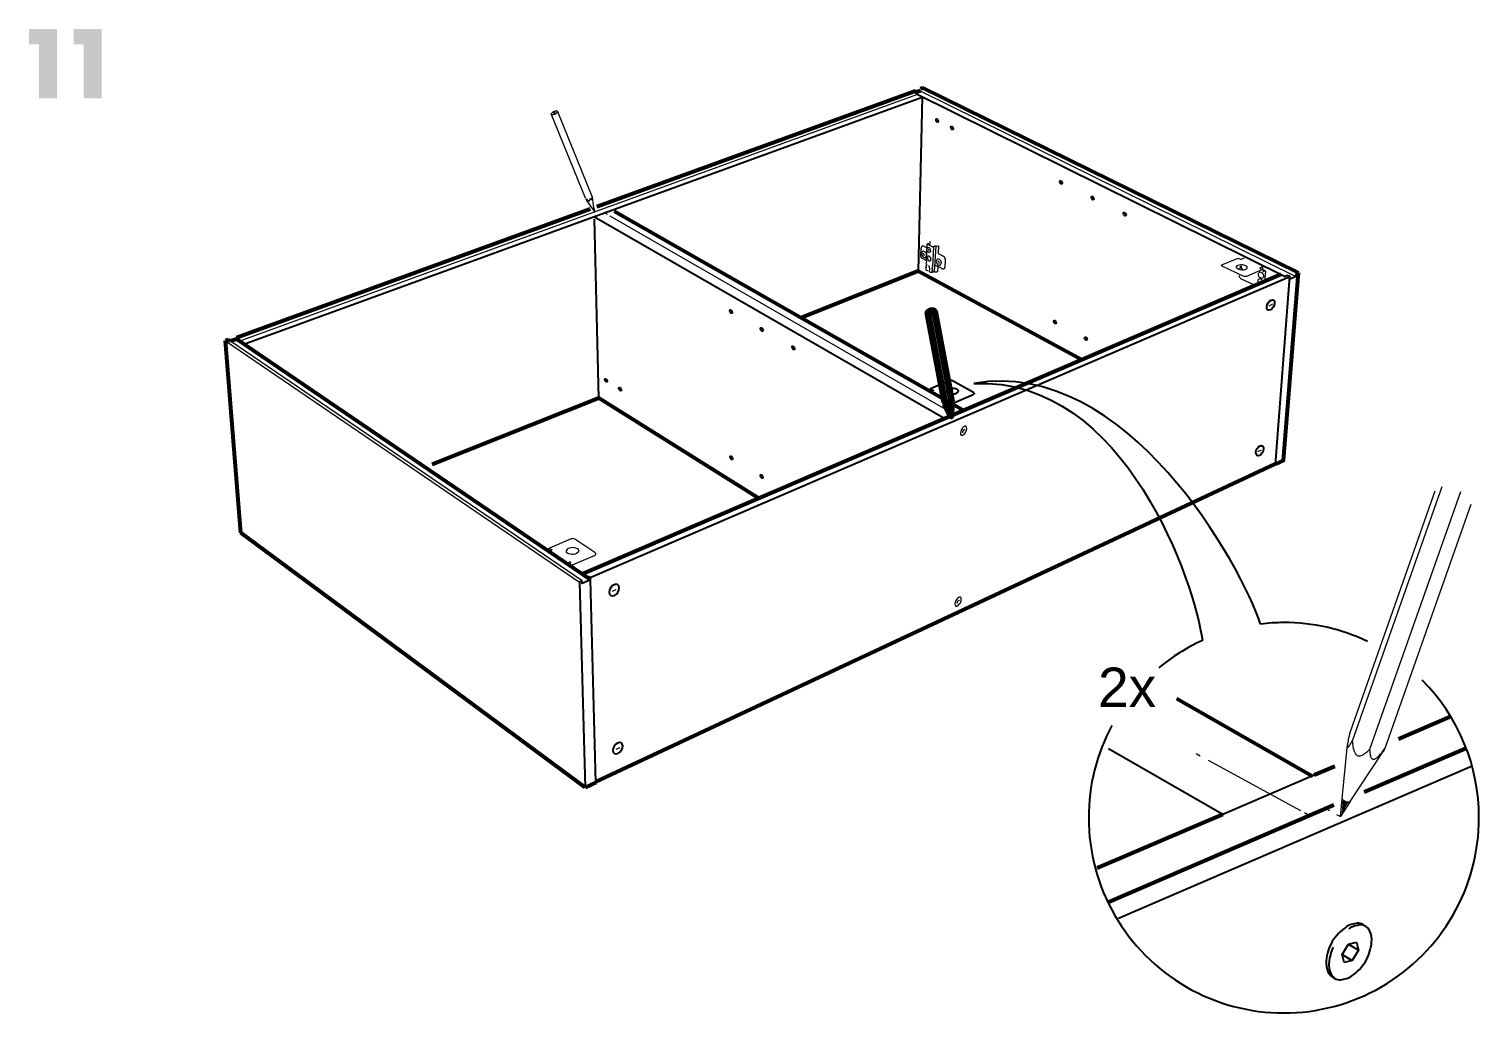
# Model space of a CAD drawing. Header units: metres. Extents: x -0.7 to 7.4, y 0 to 11.2.
# Drawn here: x 0.29 to 6.87, y 6.78 to 11.24 of the extents above; entities that cross this region are included whole.
import ezdxf

# ---------------------------------------------------------------- set-up
doc = ezdxf.new("R2010")
doc.units = ezdxf.units.M
doc.header["$MEASUREMENT"] = 0
doc.layers.add('PDF_Geometry', color=7, linetype='Continuous')
doc.layers.add('PDF_Text', color=7, linetype='Continuous')
doc.layers.add('PDF_Solid Fills', color=7, linetype='Continuous', true_color=0xc6c8ca)
doc.styles.add('PDF Arial', font='Arial.ttf')

msp = doc.modelspace()

# ---------------------------------------------------------------- hatches: boundary and pattern name
at = {"layer": 'PDF_Geometry', "transparency": 33554559}
for points in [[(0.3369, 11.1739), (0.3369, 10.9289), (0.4186, 10.9289), (0.4186, 11.2431), (0.2919, 11.2431), (0.2919, 11.1739)], [(0.5394, 11.1739), (0.5394, 10.9289), (0.6211, 10.9289), (0.6211, 11.2431), (0.4944, 11.2431), (0.4944, 11.1739)]]:
    msp.add_hatch(color=256, dxfattribs=at).paths.add_polyline_path(points)

# ---------------------------------------------------------------- linework, layer by layer
at = {"layer": 'PDF_Geometry', "lineweight": 18}
for points in [[(1.2454, 9.8267), (4.3215, 10.946)], [(4.3195, 10.9478), (4.3195, 10.9572)], [(4.3365, 10.9623), (6.0412, 10.12)], [(2.8483, 10.4833), (2.6924, 10.867), (2.6859, 10.8716), (2.6706, 10.8673), (2.6618, 10.8585)], [(2.8177, 10.4748), (2.6618, 10.8585), (2.6682, 10.8539), (2.6835, 10.8582), (2.6924, 10.867)], [(2.8177, 10.4748), (2.8186, 10.473), (2.8195, 10.4715), (2.8202, 10.4701), (2.8209, 10.4689), (2.8216, 10.4679), (2.8222, 10.4669), (2.8227, 10.4661), (2.8231, 10.4655)], [(2.8231, 10.4655), (2.8235, 10.465), (2.8238, 10.4646), (2.8241, 10.4643), (2.8244, 10.4641), (2.8246, 10.464), (2.8248, 10.4641), (2.8249, 10.4642), (2.825, 10.4644), (2.825, 10.4647), (2.825, 10.4651), (2.825, 10.4657), (2.8249, 10.4663), (2.8248, 10.4671), (2.8246, 10.468), (2.8244, 10.469), (2.8242, 10.4702)], [(2.8495, 10.4291), (2.8231, 10.4655)], [(2.8242, 10.4702), (2.8251, 10.4692), (2.8261, 10.4684), (2.8269, 10.4677), (2.8278, 10.467), (2.8286, 10.4664), (2.8293, 10.4658), (2.8301, 10.4654), (2.8308, 10.465), (2.8314, 10.4647), (2.832, 10.4643), (2.8326, 10.4642), (2.8332, 10.464), (2.8337, 10.4639), (2.8342, 10.4639), (2.8347, 10.4639), (2.8352, 10.464), (2.8356, 10.4642), (2.836, 10.4644), (2.8364, 10.4647), (2.8368, 10.465), (2.8371, 10.4654), (2.8374, 10.4659), (2.8377, 10.4664), (2.838, 10.467), (2.8383, 10.4677), (2.8385, 10.4684), (2.8387, 10.4692), (2.8389, 10.4701), (2.8391, 10.4711), (2.8392, 10.4721), (2.8393, 10.4732), (2.8394, 10.4745)], [(2.8394, 10.4745), (2.8402, 10.4737), (2.8409, 10.473), (2.8416, 10.4724), (2.8422, 10.4719), (2.8428, 10.4714), (2.8433, 10.471), (2.8439, 10.4707), (2.8444, 10.4705), (2.8448, 10.4703), (2.8452, 10.4701), (2.8456, 10.4701), (2.846, 10.4701), (2.8464, 10.4701), (2.8467, 10.4702), (2.847, 10.4704), (2.8472, 10.4706), (2.8475, 10.4709), (2.8477, 10.4712), (2.8479, 10.4716), (2.8481, 10.4721), (2.8482, 10.4727), (2.8484, 10.4733), (2.8485, 10.4739), (2.8486, 10.4747), (2.8486, 10.4755), (2.8486, 10.4763), (2.8486, 10.4773), (2.8486, 10.4783), (2.8486, 10.4795), (2.8485, 10.4806), (2.8484, 10.4819), (2.8483, 10.4833)], [(2.8483, 10.4833), (2.8486, 10.4822), (2.8488, 10.4812), (2.8489, 10.4804), (2.8491, 10.4796)], [(2.856, 10.4317), (2.8491, 10.4796)], [(2.856, 10.4317), (2.8582, 10.4171), (2.8495, 10.4291)], [(2.9173, 10.4008), (2.9053, 10.4077)], [(4.4616, 9.5126), (2.9294, 10.3939)], [(4.3703, 10.2679), (4.3699, 10.2676), (4.3695, 10.2673), (4.3693, 10.2669), (4.3692, 10.2665)], [(4.3745, 10.2701), (4.3703, 10.2679)], [(4.3769, 10.2713), (4.3746, 10.2701)], [(4.3805, 10.272), (4.3799, 10.2619)], [(4.3804, 10.2794), (4.38, 10.2732), (4.3803, 10.2729), (4.3804, 10.2724), (4.3805, 10.272)], [(4.3469, 10.2587), (4.3479, 10.259), (4.3489, 10.2593), (4.3499, 10.2593), (4.351, 10.2591), (4.352, 10.2588), (4.3531, 10.2583), (4.3683, 10.2504)], [(4.3496, 10.2253), (4.354, 10.2214), (4.3538, 10.2143)], [(4.3574, 10.2323), (4.3582, 10.2317), (4.359, 10.2309), (4.3597, 10.2301), (4.3605, 10.2292), (4.3612, 10.2282), (4.3618, 10.2273), (4.3624, 10.2263), (4.363, 10.2251), (4.3634, 10.2241), (4.3639, 10.2229), (4.3642, 10.2218), (4.3645, 10.2207), (4.3648, 10.2195), (4.3649, 10.2183), (4.365, 10.2172), (4.365, 10.2161), (4.365, 10.2159)], [(4.3797, 10.2303), (4.379, 10.23), (4.3783, 10.2297), (4.3775, 10.2296), (4.3768, 10.2296), (4.376, 10.2296), (4.3753, 10.2298), (4.3745, 10.23), (4.3737, 10.2305), (4.373, 10.2309), (4.3721, 10.2315), (4.3714, 10.2322), (4.3707, 10.2329), (4.37, 10.2338), (4.3694, 10.2348), (4.3688, 10.2358), (4.3683, 10.2368), (4.368, 10.2379), (4.3676, 10.239), (4.3674, 10.24), (4.3673, 10.2412), (4.3673, 10.2423), (4.3674, 10.2433), (4.3676, 10.2444), (4.3678, 10.2453), (4.3682, 10.2463), (4.3687, 10.2471), (4.3693, 10.2479), (4.3698, 10.2484), (4.3704, 10.2489), (4.3711, 10.2493)], [(4.368, 10.2458), (4.3683, 10.2504)], [(4.3683, 10.2504), (4.3693, 10.2665)], [(4.3733, 10.2505), (4.3711, 10.2493)], [(4.3724, 10.2668), (4.3722, 10.2666), (4.372, 10.2663), (4.3722, 10.266), (4.3725, 10.2658)], [(4.3724, 10.2501), (4.3725, 10.25)], [(4.3725, 10.2658), (4.3799, 10.2619)], [(4.3766, 10.2411), (4.3731, 10.2425)], [(4.3771, 10.2371), (4.3766, 10.2411)], [(4.3797, 10.2303), (4.382, 10.2315), (4.3828, 10.2319), (4.3835, 10.2327), (4.3841, 10.2336), (4.3845, 10.2347), (4.3848, 10.2358), (4.385, 10.2371)], [(4.3799, 10.2619), (4.3933, 10.2549)], [(4.3829, 10.2321), (4.383, 10.232), (4.3832, 10.232), (4.3832, 10.2323)], [(4.3974, 10.2537), (4.3921, 10.1636)], [(4.3953, 10.2548), (4.3949, 10.2547), (4.3943, 10.2546), (4.3938, 10.2547), (4.3933, 10.2549)], [(4.3953, 10.2548), (4.402, 10.2582), (4.4028, 10.2586), (4.4037, 10.2589), (4.4048, 10.259), (4.4058, 10.259), (4.4069, 10.259), (4.408, 10.2587), (4.409, 10.2585), (4.4099, 10.258)], [(4.408, 10.2571), (4.4011, 10.1413)], [(4.4099, 10.258), (4.4109, 10.2575)], [(4.4109, 10.2575), (4.4195, 10.259)], [(4.4195, 10.259), (4.4218, 10.2578)], [(4.4213, 10.2227), (4.4209, 10.2232), (4.4204, 10.2239), (4.4202, 10.2246), (4.42, 10.2253), (4.4199, 10.226), (4.4218, 10.2578)], [(4.4219, 10.2223), (4.421, 10.2228), (4.442, 10.2118)], [(5.7068, 10.173), (5.7798, 10.2038), (5.7896, 10.1992)], [(5.7909, 10.1986), (5.7915, 10.1984), (5.7924, 10.1982), (5.7932, 10.1981), (5.7941, 10.1981), (5.795, 10.1982), (5.7956, 10.1984), (5.8058, 10.2028)], [(5.8058, 10.2028), (5.8062, 10.2026), (5.8067, 10.2025), (5.8071, 10.2024)], [(4.3625, 10.1509), (4.3626, 10.1504), (4.3628, 10.1499), (4.3633, 10.1495), (4.3639, 10.1492)], [(4.363, 10.1602), (4.3631, 10.1618)], [(4.3643, 10.1577), (4.364, 10.1582), (4.3636, 10.1586), (4.3634, 10.1591), (4.3632, 10.1595), (4.363, 10.1599), (4.363, 10.1602)], [(4.363, 10.1602), (4.363, 10.1602)], [(4.3631, 10.1618), (4.3632, 10.1614), (4.3633, 10.1612), (4.3635, 10.1609), (4.3638, 10.1608), (4.3642, 10.1607), (4.3645, 10.1608)], [(4.3631, 10.1618), (4.3631, 10.1618)], [(4.3635, 10.1688), (4.3636, 10.1703)], [(4.3649, 10.1662), (4.3644, 10.1667), (4.3642, 10.1672), (4.3639, 10.1676), (4.3637, 10.168), (4.3636, 10.1684), (4.3635, 10.1688)], [(4.3635, 10.1688), (4.3635, 10.1688)], [(4.3635, 10.1523), (4.3635, 10.1523)], [(4.3635, 10.1523), (4.3635, 10.1523)], [(4.3636, 10.1703), (4.3636, 10.1699), (4.3638, 10.1696), (4.364, 10.1694), (4.3643, 10.1693), (4.3647, 10.1693), (4.365, 10.1694)], [(4.3636, 10.1703), (4.3636, 10.1703)], [(4.3695, 10.146), (4.3639, 10.1491), (4.364, 10.1523)], [(4.364, 10.1607), (4.364, 10.1607)], [(4.3649, 10.1929), (4.3641, 10.1773), (4.3641, 10.177), (4.3642, 10.1765), (4.3644, 10.1762), (4.3647, 10.1757), (4.365, 10.1753), (4.3653, 10.1747)], [(4.3641, 10.1773), (4.3641, 10.1773)], [(4.3641, 10.1575), (4.3642, 10.1575), (4.3643, 10.1577)], [(4.3642, 10.1607), (4.3642, 10.1607)], [(4.3646, 10.1693), (4.3646, 10.1693)], [(4.3646, 10.1659), (4.3646, 10.166), (4.3649, 10.1662)], [(4.3647, 10.1693), (4.3647, 10.1693)], [(4.3651, 10.1745), (4.3651, 10.1746), (4.3653, 10.1747), (4.3656, 10.1741), (4.3659, 10.1735), (4.3661, 10.173), (4.3662, 10.1724), (4.3662, 10.172), (4.3662, 10.1715), (4.3661, 10.1711), (4.366, 10.1706), (4.3659, 10.1703), (4.3657, 10.1699), (4.3654, 10.1696), (4.365, 10.1694)], [(4.3695, 10.146), (4.3699, 10.1459), (4.3702, 10.1459), (4.3705, 10.146)], [(4.3719, 10.1468), (4.3705, 10.1461)], [(4.3789, 10.1411), (4.3787, 10.1412), (4.3787, 10.1414)], [(4.3866, 10.1413), (4.3866, 10.1413)], [(4.3893, 10.1483), (4.3893, 10.1483)], [(4.3898, 10.1569), (4.3898, 10.1569)], [(4.4011, 10.1413), (4.4005, 10.1415), (4.3999, 10.1417), (4.3991, 10.1418), (4.3983, 10.1417), (4.3977, 10.1416), (4.3971, 10.1414), (4.3906, 10.1379)], [(4.3908, 10.1411), (4.3911, 10.1419), (4.3915, 10.1427), (4.3917, 10.1436), (4.3919, 10.1443)], [(4.3918, 10.1443), (4.3918, 10.145), (4.3917, 10.1456), (4.3914, 10.1461), (4.391, 10.1465)], [(4.3923, 10.1528), (4.3922, 10.1521), (4.392, 10.1513), (4.3917, 10.1505), (4.3912, 10.1497), (4.3911, 10.1465)], [(4.3916, 10.1551), (4.3918, 10.1582), (4.3922, 10.159), (4.3925, 10.1598), (4.3927, 10.1606), (4.3929, 10.1614)], [(4.3923, 10.1528), (4.3923, 10.1535), (4.3922, 10.1541), (4.392, 10.1546), (4.3916, 10.1551)], [(4.3929, 10.1614), (4.3929, 10.162), (4.3927, 10.1626), (4.3924, 10.1631), (4.3921, 10.1636)], [(4.4011, 10.1413), (4.4021, 10.1407)], [(4.4021, 10.1407), (4.4026, 10.1406), (4.4032, 10.1404), (4.4039, 10.1404), (4.4044, 10.1402), (4.4051, 10.1404)], [(4.404, 10.1736), (4.4048, 10.1729), (4.4054, 10.1721), (4.406, 10.1716), (4.4067, 10.1711), (4.4074, 10.1706), (4.4081, 10.1701)], [(4.4051, 10.1404), (4.4119, 10.1415)], [(4.4081, 10.1701), (4.4164, 10.1658)], [(4.4119, 10.1415), (4.4124, 10.1413)], [(4.4134, 10.1412), (4.4132, 10.1411), (4.4128, 10.1412), (4.4124, 10.1413)], [(4.4163, 10.1656), (4.4149, 10.1419), (4.4134, 10.1412)], [(4.4329, 10.1571), (4.4164, 10.1658), (4.4163, 10.1656), (4.4163, 10.1656)], [(4.4169, 10.1905), (4.4214, 10.1866), (4.4211, 10.1794)], [(4.424, 10.1972), (4.4249, 10.1965), (4.4256, 10.1957), (4.4264, 10.195), (4.4271, 10.1941), (4.4278, 10.1931), (4.4285, 10.1921), (4.4291, 10.1912), (4.4296, 10.19), (4.4301, 10.1889), (4.4306, 10.1878), (4.431, 10.1867), (4.4312, 10.1856), (4.4314, 10.1844), (4.4316, 10.1832), (4.4317, 10.1821), (4.4318, 10.1809), (4.4318, 10.1808)], [(4.4329, 10.1571), (4.4333, 10.1569), (4.4338, 10.1567), (4.4341, 10.1565), (4.4345, 10.1565), (4.4349, 10.1564), (4.436, 10.1562)], [(4.437, 10.1561), (4.4376, 10.1557)], [(4.4376, 10.1557), (4.4376, 10.1555), (4.4378, 10.1553)], [(5.7041, 10.1703), (5.7043, 10.1709), (5.7046, 10.1716), (5.7051, 10.1721), (5.7059, 10.1726), (5.7068, 10.173)], [(5.7073, 10.1667), (5.7063, 10.1672), (5.7054, 10.1678), (5.7048, 10.1684), (5.7044, 10.169), (5.7041, 10.1697), (5.7041, 10.1703)], [(5.7896, 10.1992), (5.7901, 10.199)], [(5.7901, 10.199), (5.7909, 10.1986)], [(5.8909, 10.1628), (5.8903, 10.163), (5.8896, 10.163)], [(5.8925, 10.1514), (5.8919, 10.1517), (5.8913, 10.1515), (5.8907, 10.1514)], [(5.8925, 10.1587), (5.8925, 10.1598), (5.8923, 10.1609), (5.892, 10.1616), (5.8915, 10.1623), (5.8909, 10.1628)], [(5.8925, 10.1515), (5.8918, 10.1517), (5.8925, 10.1587)], [(5.8938, 10.1483), (5.8938, 10.1492), (5.8936, 10.15), (5.8934, 10.1507), (5.893, 10.1512), (5.8925, 10.1514)], [(5.8937, 10.1479), (5.8932, 10.1419), (5.8932, 10.1416), (5.8933, 10.1413), (5.8935, 10.1412), (5.8938, 10.1413), (5.8932, 10.1416)], [(5.8937, 10.1479), (5.8938, 10.1484)], [(5.8938, 10.1479), (5.8937, 10.1479)], [(5.9035, 10.1445), (5.8962, 10.1481), (5.8954, 10.1483), (5.8946, 10.1482), (5.8938, 10.1479)], [(5.9035, 10.1445), (5.9028, 10.1447), (5.902, 10.1447), (5.9011, 10.1444), (5.8938, 10.1413)], [(5.9013, 10.0985), (5.9052, 10.1419)], [(5.9052, 10.1419), (5.905, 10.1427), (5.9046, 10.1435), (5.9041, 10.1441), (5.9035, 10.1445)], [(5.8909, 10.0986), (5.8916, 10.0967), (5.8921, 10.0948), (5.8924, 10.093)], [(4.4807, 9.5524), (4.4031, 9.9592), (4.3977, 9.965), (4.3818, 9.9638), (4.3714, 9.9568)], [(4.449, 9.55), (4.3714, 9.9568), (4.3768, 9.9511), (4.3927, 9.9523), (4.4031, 9.9592)], [(5.9212, 9.9874), (5.9377, 9.9952)], [(1.1845, 9.8287), (2.7903, 8.7335)], [(2.8028, 8.7389), (1.207, 9.8258)], [(4.449, 9.55), (4.4496, 9.5481), (4.4501, 9.5465), (4.4506, 9.545), (4.4511, 9.5436), (4.4515, 9.5425), (4.4518, 9.5414), (4.4522, 9.5406), (4.4525, 9.5398)], [(4.4525, 9.5398), (4.4528, 9.5393), (4.453, 9.5388), (4.4533, 9.5385), (4.4535, 9.5382), (4.4537, 9.5381), (4.4538, 9.5381), (4.454, 9.5382), (4.4541, 9.5384), (4.4542, 9.5387), (4.4543, 9.5391), (4.4544, 9.5396), (4.4544, 9.5403), (4.4544, 9.5411), (4.4545, 9.542), (4.4544, 9.543), (4.4544, 9.5442)], [(4.4544, 9.5442), (4.4552, 9.5431), (4.4559, 9.5421), (4.4567, 9.5412), (4.4573, 9.5404), (4.458, 9.5396), (4.4587, 9.539), (4.4593, 9.5384), (4.4599, 9.5378), (4.4605, 9.5374), (4.461, 9.537), (4.4616, 9.5367), (4.4621, 9.5364), (4.4626, 9.5362), (4.4631, 9.5361), (4.4635, 9.536), (4.464, 9.536), (4.4645, 9.5361), (4.4649, 9.5363), (4.4653, 9.5364), (4.4658, 9.5367), (4.4662, 9.537), (4.4666, 9.5374), (4.467, 9.5379), (4.4674, 9.5384), (4.4677, 9.539), (4.4681, 9.5397), (4.4685, 9.5404), (4.4689, 9.5412), (4.4692, 9.5422), (4.4696, 9.5432), (4.4699, 9.5442), (4.4702, 9.5454)], [(4.4703, 9.5454), (4.4709, 9.5445), (4.4714, 9.5437), (4.472, 9.543), (4.4725, 9.5424), (4.473, 9.5418), (4.4734, 9.5413), (4.4739, 9.5409), (4.4743, 9.5405), (4.4747, 9.5402), (4.4751, 9.54), (4.4755, 9.5399), (4.4758, 9.5398), (4.4762, 9.5398), (4.4765, 9.5398), (4.4768, 9.5399), (4.4772, 9.5401), (4.4774, 9.5403), (4.4777, 9.5406), (4.478, 9.541), (4.4783, 9.5414), (4.4785, 9.542), (4.4788, 9.5425), (4.479, 9.5431), (4.4793, 9.5439), (4.4794, 9.5446), (4.4796, 9.5455), (4.4798, 9.5464), (4.48, 9.5474), (4.4802, 9.5485), (4.4804, 9.5497), (4.4805, 9.551), (4.4807, 9.5524)], [(4.4781, 9.5003), (4.4807, 9.5486)], [(4.4807, 9.5524), (4.4807, 9.5512), (4.4807, 9.5502), (4.4807, 9.5493), (4.4807, 9.5486)], [(4.4713, 9.4989), (4.4525, 9.5398)], [(4.4781, 9.5003), (4.4774, 9.4855), (4.4713, 9.4989)], [(4.4978, 9.4918), (4.4858, 9.4987)], [(4.5301, 9.4166), (4.5347, 9.4247)], [(4.5308, 9.4111), (4.5301, 9.4166)], [(4.5347, 9.4247), (4.5398, 9.427)], [(5.8697, 9.3257), (5.8862, 9.3335)], [(6.7051, 9.1654), (6.2979, 8.0119)], [(6.6736, 9.146), (6.2882, 8.0543)], [(6.7893, 9.1426), (6.3767, 7.9738)], [(6.8364, 9.0848), (6.4456, 7.978)], [(2.6497, 8.8805), (2.6498, 8.8817), (2.6501, 8.8828), (2.6506, 8.884), (2.6513, 8.8852), (2.6522, 8.8861), (2.6531, 8.8869), (2.6542, 8.8874)], [(2.6497, 8.8805), (2.65, 8.8734), (2.65, 8.8732), (2.6499, 8.8729)], [(2.6515, 8.8722), (2.65, 8.8733)], [(2.6511, 8.8721), (2.6614, 8.8764)], [(2.6614, 8.8764), (2.6622, 8.8768)], [(2.7488, 8.8233), (2.7481, 8.8236), (2.7472, 8.8238), (2.7463, 8.824), (2.7452, 8.8239), (2.7443, 8.8238), (2.7434, 8.8236), (2.7306, 8.8181)], [(2.7493, 8.8183), (2.7496, 8.8187), (2.75, 8.8192), (2.7502, 8.8197), (2.7504, 8.8201), (2.7507, 8.8207), (2.7507, 8.8213), (2.7507, 8.8216), (2.7505, 8.8219), (2.7503, 8.8222), (2.75, 8.8225), (2.7488, 8.8233)], [(2.7595, 8.8112), (2.8584, 8.8533), (2.8596, 8.8539), (2.8608, 8.8547), (2.8617, 8.8556), (2.8623, 8.8564), (2.8627, 8.8574), (2.8629, 8.8583)], [(2.8604, 8.8669), (2.8614, 8.866), (2.8622, 8.8651), (2.8626, 8.8643), (2.8627, 8.8632)], [(2.8627, 8.8632), (2.8629, 8.8583)], [(2.7478, 8.814), (2.7479, 8.8149), (2.7481, 8.8161), (2.7486, 8.8172), (2.7492, 8.8181)], [(2.748, 8.8062), (2.7478, 8.814)], [(2.749, 8.8183), (2.7492, 8.8181)], [(2.7492, 8.8181), (2.7493, 8.8182), (2.7493, 8.8183)], [(2.7597, 8.8046), (2.7596, 8.8032), (2.7593, 8.802), (2.7589, 8.8006), (2.7582, 8.7994)], [(2.7595, 8.8112), (2.7597, 8.8046)], [(2.94, 8.6924), (2.9565, 8.7002)], [(4.5054, 8.6412), (4.51, 8.6493)], [(4.506, 8.6357), (4.5054, 8.6412)], [(4.51, 8.6493), (4.515, 8.6516)], [(6.2882, 8.0543), (6.2858, 8.0439), (6.2836, 8.0346), (6.2817, 8.0261), (6.2802, 8.0185), (6.2789, 8.0118), (6.278, 8.0059), (6.2772, 8.0008), (6.2766, 7.9964)], [(2.9574, 7.9754), (2.9739, 7.9831)], [(6.2524, 7.7498), (6.2766, 7.9964), (6.2764, 7.9929), (6.2763, 7.9901), (6.2764, 7.9879), (6.2768, 7.9862), (6.2772, 7.9851), (6.2781, 7.9845), (6.279, 7.9845), (6.2801, 7.9851), (6.2815, 7.9862), (6.2832, 7.988), (6.2849, 7.9903), (6.287, 7.9933), (6.2893, 7.9969), (6.2919, 8.0012), (6.2947, 8.0062), (6.2979, 8.0119)], [(6.2979, 8.0119), (6.2987, 8.0046), (6.2994, 7.9977), (6.3002, 7.9914), (6.3013, 7.9856), (6.3023, 7.9801), (6.3035, 7.9752), (6.3048, 7.9705), (6.3061, 7.9663), (6.3076, 7.9626), (6.3092, 7.9592), (6.3109, 7.9563), (6.3126, 7.9535), (6.3145, 7.9512), (6.3166, 7.9493), (6.3186, 7.9477), (6.3208, 7.9464), (6.3232, 7.9454), (6.3257, 7.9448), (6.3283, 7.9445), (6.331, 7.9446), (6.3339, 7.945), (6.3368, 7.9458), (6.34, 7.9468), (6.3433, 7.9484), (6.3469, 7.9501), (6.3505, 7.9523), (6.3543, 7.9548), (6.3584, 7.9578), (6.3626, 7.9611), (6.367, 7.9649), (6.3717, 7.9691), (6.3767, 7.9738)], [(6.3767, 7.9738), (6.3771, 7.9678), (6.3774, 7.9625), (6.378, 7.9576), (6.3786, 7.9531), (6.3794, 7.949), (6.3802, 7.9454), (6.3812, 7.9422), (6.3823, 7.9393), (6.3835, 7.9368), (6.3848, 7.9347), (6.3862, 7.933), (6.3876, 7.9316), (6.3892, 7.9305), (6.3909, 7.9297), (6.3927, 7.9293), (6.3947, 7.9293), (6.3968, 7.9296), (6.3989, 7.9302), (6.4013, 7.9312), (6.4038, 7.9325), (6.4063, 7.9342), (6.4091, 7.9362), (6.4119, 7.9386), (6.4149, 7.9413), (6.4181, 7.9445), (6.4215, 7.9479), (6.4249, 7.9518), (6.4287, 7.9561), (6.4325, 7.961), (6.4367, 7.966), (6.4411, 7.9718), (6.4456, 7.978)], [(6.4456, 7.978), (6.4426, 7.9724), (6.4398, 7.9675), (6.4373, 7.9634), (6.4351, 7.9598)], [(5.5899, 7.9551), (5.6082, 7.9451)], [(5.6445, 7.9253), (6.0627, 7.6972)], [(6.2889, 7.737), (6.4351, 7.9598)], [(6.176, 7.7064), (6.1943, 7.6964)], [(6.2889, 7.737), (6.2444, 7.6691), (6.2524, 7.7498)], [(6.0809, 7.6873), (6.0992, 7.6773)], [(6.2261, 7.6791), (6.2444, 7.6691)]]:
    msp.add_lwpolyline(points, dxfattribs=at)
at = {"layer": 'PDF_Geometry', "lineweight": 25}
for points in [[(1.2663, 9.8126), (4.3459, 10.9331)], [(4.3197, 10.9487), (5.9939, 10.1206)], [(4.3459, 10.9331), (4.3274, 10.1443)], [(4.4515, 9.4732), (2.859, 10.3892)], [(2.8785, 9.5675), (2.8592, 10.3796)], [(6.044, 10.1321), (6.0535, 10.1361)], [(2.8392, 8.7544), (6.0141, 10.1198), (6.0043, 10.125)], [(5.9494, 9.2672), (6.0142, 10.1198)], [(6.0043, 10.125), (5.9917, 10.1193)], [(6.0148, 10.1093), (6.0433, 10.1215)], [(6.0432, 10.1215), (6.044, 10.132)], [(1.2331, 9.8438), (1.2412, 9.8387)], [(1.2417, 9.8293), (1.241, 9.8386)], [(1.2421, 9.8293), (1.2412, 9.8387)], [(4.3794, 9.6043), (4.3796, 9.6054), (4.3799, 9.6065), (4.3804, 9.6076), (4.3811, 9.6086), (4.3819, 9.6094), (4.3827, 9.6102), (4.3836, 9.6107)], [(4.3793, 9.6008), (4.3794, 9.6043)], [(4.3844, 9.5979), (4.3906, 9.6005)], [(4.3906, 9.6005), (4.3917, 9.601)], [(4.4814, 9.555), (4.4807, 9.5553), (4.4798, 9.5555), (4.4789, 9.5556), (4.4779, 9.5556), (4.477, 9.5555), (4.4762, 9.5553), (4.4666, 9.5511)], [(4.4826, 9.5543), (4.4814, 9.555)], [(4.4826, 9.5543), (4.4923, 9.5488), (4.578, 9.5852)], [(4.4881, 9.5423), (4.4882, 9.5435), (4.4886, 9.5445), (4.4891, 9.5457), (4.4898, 9.5467), (4.4906, 9.5475), (4.4914, 9.5483), (4.4923, 9.5488)], [(4.5815, 9.589), (4.5813, 9.5882), (4.5809, 9.5874), (4.5801, 9.5866), (4.5792, 9.5859), (4.578, 9.5853)], [(4.5786, 9.5928), (4.5796, 9.5921), (4.5804, 9.5915), (4.581, 9.5907), (4.5814, 9.5899), (4.5815, 9.589)], [(4.488, 9.5388), (4.4881, 9.5423)], [(2.8298, 8.7606), (2.8392, 8.7544), (2.8395, 8.7458)], [(2.83, 8.753), (2.8298, 8.7606)], [(2.8028, 8.7389), (2.7903, 8.7335)], [(2.7903, 8.7335), (2.8159, 7.8018)], [(2.8642, 7.8244), (2.8405, 8.7435), (2.8032, 8.7273), (2.8028, 8.7389)], [(2.9277, 8.6998), (2.9296, 8.7017), (2.9313, 8.7036), (2.9328, 8.7057), (2.9343, 8.7079), (2.9356, 8.7102), (2.9369, 8.7125), (2.9379, 8.7148)], [(2.9482, 7.9892), (2.9492, 7.9904), (2.9501, 7.9917)], [(5.7104, 7.6783), (5.1921, 7.9758)], [(6.8429, 7.8978), (5.237, 7.2072)], [(6.1246, 7.8564), (5.7102, 7.6788)], [(6.3592, 7.171), (6.346, 7.1788)], [(6.2525, 7.0429), (6.2804, 7.09)], [(6.2525, 7.0429), (6.2982, 7.0157), (6.2619, 7.0066)], [(6.2619, 7.0066), (6.2525, 7.0429)], [(6.2804, 7.09), (6.3167, 7.0992)], [(6.2804, 7.09), (6.3261, 7.0629), (6.2982, 7.0157)], [(6.3167, 7.0992), (6.3261, 7.0629)], [(6.2194, 6.9348), (6.2062, 6.9426)]]:
    msp.add_lwpolyline(points, dxfattribs=at)
at = {"layer": 'PDF_Geometry', "lineweight": 53}
for points in [[(2.8687, 10.4375), (4.3115, 10.9613), (4.3195, 10.9572)], [(4.3195, 10.9572), (4.3381, 10.9636)], [(4.3388, 10.9735), (4.3475, 10.9767)], [(6.0535, 10.1361), (4.3475, 10.9767)], [(1.2331, 9.8438), (2.839, 10.4267)], [(2.9479, 10.4171), (4.538, 9.5104)], [(4.3274, 10.1443), (3.7967, 9.9331)], [(4.326, 10.145), (5.0722, 9.7417)], [(5.9491, 9.2677), (5.986, 9.285), (6.0535, 10.1361)], [(5.9732, 10.1288), (2.8034, 8.7691)], [(1.2532, 8.9573), (1.1844, 9.8287)], [(1.1963, 9.833), (1.1845, 9.8287)], [(1.207, 9.8258), (1.1963, 9.833)], [(1.233, 9.8352), (1.207, 9.8258)], [(2.8405, 8.7435), (1.233, 9.8352)], [(2.8785, 9.5675), (2.1225, 9.2666)], [(3.6075, 9.1113), (2.8785, 9.5675)], [(2.8647, 7.8275), (5.9462, 9.269), (5.9494, 9.2672)], [(2.8159, 7.8018), (1.2532, 8.9573)], [(5.501, 8.2056), (6.1177, 7.8532)], [(6.7396, 8.1202), (6.5077, 8.0207)], [(6.8098, 7.9759), (6.3524, 7.7793)], [(6.2193, 7.8971), (6.1246, 7.8564)], [(2.8642, 7.8244), (2.8159, 7.8018)], [(6.215, 7.7203), (5.1933, 7.2814)], [(5.7102, 7.6788), (5.1409, 7.4346)]]:
    msp.add_lwpolyline(points, dxfattribs=at)
at = {"layer": 'PDF_Geometry', "lineweight": 18}
for points in [[(2.6798, 10.8627), (2.6802, 10.8632), (2.6804, 10.8637), (2.6803, 10.8641), (2.68, 10.8644), (2.6795, 10.8646), (2.6788, 10.8647), (2.678, 10.8646), (2.6771, 10.8644), (2.6762, 10.864), (2.6753, 10.8636), (2.6746, 10.8631), (2.6741, 10.8625), (2.6738, 10.862), (2.6738, 10.8616), (2.6739, 10.8612), (2.6744, 10.861), (2.675, 10.8608), (2.6757, 10.8609), (2.6766, 10.861), (2.6775, 10.8613), (2.6784, 10.8617), (2.6792, 10.8622)], [(2.6798, 10.8627), (2.6802, 10.8632), (2.6804, 10.8637), (2.6803, 10.8641), (2.68, 10.8644), (2.6795, 10.8646), (2.6788, 10.8647), (2.678, 10.8646), (2.6771, 10.8644), (2.6762, 10.864), (2.6753, 10.8636), (2.6746, 10.8631), (2.6741, 10.8625), (2.6738, 10.862), (2.6738, 10.8616), (2.6739, 10.8612), (2.6744, 10.861), (2.675, 10.8608), (2.6757, 10.8609), (2.6766, 10.861), (2.6775, 10.8613), (2.6784, 10.8617), (2.6792, 10.8622)], [(2.8554, 10.4305), (2.8548, 10.43), (2.854, 10.4295), (2.8531, 10.4291), (2.8521, 10.4288), (2.8513, 10.4287), (2.8505, 10.4287), (2.8499, 10.4288), (2.8495, 10.4291), (2.8499, 10.4288), (2.8505, 10.4287), (2.8513, 10.4287), (2.8521, 10.4288), (2.8531, 10.4291), (2.854, 10.4295), (2.8548, 10.43)], [(2.856, 10.4317), (2.856, 10.4314), (2.8558, 10.4309), (2.8554, 10.4305), (2.8558, 10.4309), (2.856, 10.4314)], [(4.3899, 9.9575), (4.3904, 9.9579), (4.3907, 9.9583), (4.3907, 9.9587), (4.3905, 9.9591), (4.39, 9.9594), (4.3893, 9.9596), (4.3885, 9.9596), (4.3876, 9.9596), (4.3866, 9.9594), (4.3857, 9.9592), (4.3849, 9.9588), (4.3843, 9.9584), (4.3839, 9.958), (4.3838, 9.9575), (4.3839, 9.9571), (4.3842, 9.9568), (4.3848, 9.9566), (4.3856, 9.9564), (4.3865, 9.9564), (4.3874, 9.9565), (4.3883, 9.9567), (4.3892, 9.9571)], [(4.3899, 9.9575), (4.3904, 9.9579), (4.3907, 9.9583), (4.3907, 9.9587), (4.3905, 9.9591), (4.39, 9.9594), (4.3893, 9.9596), (4.3885, 9.9596), (4.3876, 9.9596), (4.3866, 9.9594), (4.3857, 9.9592), (4.3849, 9.9588), (4.3843, 9.9584), (4.3839, 9.958), (4.3838, 9.9575), (4.3839, 9.9571), (4.3842, 9.9568), (4.3848, 9.9566), (4.3856, 9.9564), (4.3865, 9.9564), (4.3874, 9.9565), (4.3883, 9.9567), (4.3892, 9.9571)], [(4.4773, 9.4992), (4.4766, 9.4988), (4.4757, 9.4985), (4.4747, 9.4982), (4.4738, 9.4981), (4.4729, 9.4982), (4.4721, 9.4983), (4.4716, 9.4986), (4.4713, 9.4989), (4.4716, 9.4986), (4.4721, 9.4983), (4.4729, 9.4982), (4.4738, 9.4981), (4.4747, 9.4982), (4.4757, 9.4985), (4.4766, 9.4988), (4.4773, 9.4992), (4.4777, 9.4995), (4.478, 9.4999), (4.4782, 9.5003), (4.478, 9.4999), (4.4777, 9.4995)], [(6.282, 7.7342), (6.2773, 7.7342), (6.2723, 7.7352), (6.2671, 7.7368), (6.2622, 7.7391), (6.2579, 7.7417), (6.2547, 7.7445), (6.2529, 7.7472), (6.2524, 7.7498), (6.2529, 7.7472), (6.2547, 7.7445), (6.2579, 7.7417), (6.2622, 7.7391), (6.2671, 7.7368), (6.2723, 7.7352), (6.2773, 7.7342)], [(6.2889, 7.737), (6.2874, 7.7356), (6.285, 7.7346), (6.282, 7.7342), (6.285, 7.7346), (6.2874, 7.7356)]]:
    msp.add_lwpolyline(points, close=True, dxfattribs=at)
for points in [[(4.3469, 10.2587), (4.3455, 10.2579, 0.270322), (4.3416, 10.2506), (4.3408, 10.2491), (4.3407, 10.2489), (4.3405, 10.2485), (4.3403, 10.2479), (4.3402, 10.2472), (4.34, 10.2466), (4.3399, 10.2459), (4.3382, 10.2144, 0.28544), (4.3435, 10.2042), (4.3649, 10.1929), (4.3676, 10.2392)], [(4.436, 10.1562), (4.4378, 10.1553), (4.4388, 10.1549), (4.4397, 10.1545), (4.4407, 10.1544), (4.4417, 10.1543), (4.4426, 10.1544), (4.4435, 10.1546), (4.4444, 10.155), (4.4458, 10.1557), (4.4467, 10.1563), (4.4474, 10.157), (4.4481, 10.1579), (4.4487, 10.159), (4.4491, 10.1602), (4.4494, 10.1615), (4.4496, 10.1629), (4.4516, 10.1945, 0.261433), (4.4428, 10.2114)], [(4.3906, 10.1379), (4.3898, 10.1376), (4.389, 10.1374), (4.3881, 10.1374), (4.3872, 10.1374), (4.3863, 10.1375), (4.3854, 10.1378), (4.3846, 10.1381), (4.3789, 10.1411), (4.38, 10.1595), (4.3798, 10.1596), (4.3798, 10.1597, 0.328587), (4.3748, 10.1678)], [(5.8896, 10.163), (5.8896, 10.1632), (5.8793, 10.1588), (5.8788, 10.1585), (5.8786, 10.1581), (5.8784, 10.1577), (5.8787, 10.1574), (5.879, 10.157), (5.8795, 10.1567), (5.8808, 10.1561), (5.8907, 10.1514), (5.8176, 10.1203, -0.188978), (5.8033, 10.1209), (5.7073, 10.1667)], [(5.7889, 10.1681), (5.7874, 10.1513, -0.234293), (5.7715, 10.161)], [(5.7852, 10.1249), (5.785, 10.1236, 0.285838), (5.7915, 10.1113), (5.8534, 10.0817)], [(2.8604, 8.8669), (2.7689, 8.9282, 0.214002), (2.7528, 8.929), (2.6542, 8.8874), (2.6635, 8.8811), (2.6646, 8.8803), (2.6651, 8.8798), (2.6654, 8.8794), (2.6653, 8.8789), (2.6651, 8.8783), (2.6646, 8.8778), (2.6639, 8.8774), (2.6622, 8.8768), (2.6618, 8.8768), (2.6614, 8.8768), (2.6614, 8.8768), (2.6614, 8.8768), (2.6614, 8.8769)], [(2.7879, 8.8725, -0.367697), (2.736, 8.8644), (2.7345, 8.8655), (2.7331, 8.8667), (2.7321, 8.868), (2.7312, 8.8694), (2.7305, 8.8707)]]:
    msp.add_lwpolyline(points, format="xyb", dxfattribs=at)
at = {"layer": 'PDF_Geometry', "color": 7, "lineweight": 106, "true_color": 0xffffff}
for points in [[(4.4807, 9.5524), (4.4031, 9.9592), (4.3977, 9.965), (4.3818, 9.9638), (4.3714, 9.9568)], [(4.449, 9.55), (4.3714, 9.9568), (4.3768, 9.9511), (4.3927, 9.9523), (4.4031, 9.9592)], [(4.449, 9.55), (4.4496, 9.5481), (4.4501, 9.5465), (4.4506, 9.545), (4.4511, 9.5436), (4.4515, 9.5425), (4.4518, 9.5414), (4.4522, 9.5406), (4.4525, 9.5398)], [(4.4525, 9.5398), (4.4528, 9.5393), (4.453, 9.5388), (4.4533, 9.5385), (4.4535, 9.5382), (4.4537, 9.5381), (4.4538, 9.5381), (4.454, 9.5382), (4.4541, 9.5384), (4.4542, 9.5387), (4.4543, 9.5391), (4.4544, 9.5396), (4.4544, 9.5403), (4.4544, 9.5411), (4.4545, 9.542), (4.4544, 9.543), (4.4544, 9.5442)], [(4.4544, 9.5442), (4.4552, 9.5431), (4.4559, 9.5421), (4.4567, 9.5412), (4.4573, 9.5404), (4.458, 9.5396), (4.4587, 9.539), (4.4593, 9.5384), (4.4599, 9.5378), (4.4605, 9.5374), (4.461, 9.537), (4.4616, 9.5367), (4.4621, 9.5364), (4.4626, 9.5362), (4.4631, 9.5361), (4.4635, 9.536), (4.464, 9.536), (4.4645, 9.5361), (4.4649, 9.5363), (4.4653, 9.5364), (4.4658, 9.5367), (4.4662, 9.537), (4.4666, 9.5374), (4.467, 9.5379), (4.4674, 9.5384), (4.4677, 9.539), (4.4681, 9.5397), (4.4685, 9.5404), (4.4689, 9.5412), (4.4692, 9.5422), (4.4696, 9.5432), (4.4699, 9.5442), (4.4702, 9.5454)], [(4.4703, 9.5454), (4.4709, 9.5445), (4.4714, 9.5437), (4.472, 9.543), (4.4725, 9.5424), (4.473, 9.5418), (4.4734, 9.5413), (4.4739, 9.5409), (4.4743, 9.5405), (4.4747, 9.5402), (4.4751, 9.54), (4.4755, 9.5399), (4.4758, 9.5398), (4.4762, 9.5398), (4.4765, 9.5398), (4.4768, 9.5399), (4.4772, 9.5401), (4.4774, 9.5403), (4.4777, 9.5406), (4.478, 9.541), (4.4783, 9.5414), (4.4785, 9.542), (4.4788, 9.5425), (4.479, 9.5431), (4.4793, 9.5439), (4.4794, 9.5446), (4.4796, 9.5455), (4.4798, 9.5464), (4.48, 9.5474), (4.4802, 9.5485), (4.4804, 9.5497), (4.4805, 9.551), (4.4807, 9.5524)], [(4.4781, 9.5003), (4.4807, 9.5486)], [(4.4807, 9.5524), (4.4807, 9.5512), (4.4807, 9.5502), (4.4807, 9.5493), (4.4807, 9.5486)], [(4.4713, 9.4989), (4.4525, 9.5398)], [(4.4781, 9.5003), (4.4774, 9.4855), (4.4713, 9.4989)]]:
    msp.add_lwpolyline(points, dxfattribs=at)
for points in [[(4.3899, 9.9575), (4.3904, 9.9579), (4.3907, 9.9583), (4.3907, 9.9587), (4.3905, 9.9591), (4.39, 9.9594), (4.3893, 9.9596), (4.3885, 9.9596), (4.3876, 9.9596), (4.3866, 9.9594), (4.3857, 9.9592), (4.3849, 9.9588), (4.3843, 9.9584), (4.3839, 9.958), (4.3838, 9.9575), (4.3839, 9.9571), (4.3842, 9.9568), (4.3848, 9.9566), (4.3856, 9.9564), (4.3865, 9.9564), (4.3874, 9.9565), (4.3883, 9.9567), (4.3892, 9.9571)], [(4.3899, 9.9575), (4.3904, 9.9579), (4.3907, 9.9583), (4.3907, 9.9587), (4.3905, 9.9591), (4.39, 9.9594), (4.3893, 9.9596), (4.3885, 9.9596), (4.3876, 9.9596), (4.3866, 9.9594), (4.3857, 9.9592), (4.3849, 9.9588), (4.3843, 9.9584), (4.3839, 9.958), (4.3838, 9.9575), (4.3839, 9.9571), (4.3842, 9.9568), (4.3848, 9.9566), (4.3856, 9.9564), (4.3865, 9.9564), (4.3874, 9.9565), (4.3883, 9.9567), (4.3892, 9.9571)], [(4.4773, 9.4992), (4.4766, 9.4988), (4.4757, 9.4985), (4.4747, 9.4982), (4.4738, 9.4981), (4.4729, 9.4982), (4.4721, 9.4983), (4.4716, 9.4986), (4.4713, 9.4989), (4.4716, 9.4986), (4.4721, 9.4983), (4.4729, 9.4982), (4.4738, 9.4981), (4.4747, 9.4982), (4.4757, 9.4985), (4.4766, 9.4988), (4.4773, 9.4992), (4.4777, 9.4995), (4.478, 9.4999), (4.4782, 9.5003), (4.478, 9.4999), (4.4777, 9.4995)]]:
    msp.add_lwpolyline(points, close=True, dxfattribs=at)
at = {"layer": 'PDF_Geometry', "lineweight": 25}
for points in [[(4.5787, 9.5928), (4.4843, 9.646, 0.203223), (4.4691, 9.6468), (4.3836, 9.6107), (4.3932, 9.6052), (4.3944, 9.6045), (4.3949, 9.6041), (4.3953, 9.6036), (4.3953, 9.6032), (4.3952, 9.6028), (4.3947, 9.6023), (4.3941, 9.602), (4.3917, 9.601), (4.3912, 9.6011), (4.3906, 9.6009), (4.3906, 9.6009), (4.3906, 9.601), (4.3906, 9.6011)], [(4.5099, 9.596, -0.336536), (4.4633, 9.5906), (4.4616, 9.5916), (4.4602, 9.5927), (4.4589, 9.5939), (4.458, 9.595), (4.4572, 9.5963), (4.4566, 9.5975)], [(6.367, 8.4643, 0.111563), (5.9875, 8.5495, 0.029579), (5.8819, 8.543)], [(5.2069, 8.0826, 0.12445), (5.1017, 7.6636, 1.000002), (6.8733, 7.6636, 0.198735), (6.616, 8.2879)], [(6.27, 7.1679, 0.109606), (6.2074, 7.1015, 0.109682), (6.1793, 7.0147)], [(6.2954, 6.9457, 0.109626), (6.358, 7.012, 0.109601), (6.3861, 7.0989)]]:
    msp.add_lwpolyline(points, format="xyb", dxfattribs=at)
at = {"layer": 'PDF_Geometry', "lineweight": 18}
for centre, radius, start, end in [((5.8145, 10.1674), 0.021, 177.78322, 235.8005), ((4.5083, 8.6686), 0.00664, 279.64473, 281.59458)]:
    msp.add_arc(centre, radius, start, end, dxfattribs=at)
at = {"layer": 'PDF_Geometry', "lineweight": 25}
for centre, radius, start, end in [((5.9891, 7.6622), 0.8877, 114.73956, 129.87925), ((6.271, 7.1536), 0.0149, 90.46404, 96.56346), ((6.4065, 6.9861), 0.215, 155.57423, 174.44223)]:
    msp.add_arc(centre, radius, start, end, dxfattribs=at)
for centre, major_axis, ratio, start_param, end_param in [((4.4139, 10.8279), (-0.00264, 0.00738), 0.605602, 5.711877, 11.995062), ((4.4809, 10.7944), (-0.00262, 0.00734), 0.620687, 5.723916268236906, 12.00710157541649), ((4.9763, 10.5473), (-0.00289, 0.00754), 0.63253, 5.67811, 11.961295), ((5.1199, 10.4758), (-0.00303, 0.00756), 0.631073, 5.648625, 11.93181), ((5.2657, 10.4031), (-0.00299, 0.0076), 0.642126, 5.668381, 11.951566), ((5.9279, 9.9906), (0.0119, 0.0229), 0.58716, 3.773168, 10.056353), ((3.4776, 9.9608), (-0.00316, 0.00801), 0.54966, 5.666984, 11.950169), ((3.618, 9.8794), (-0.00321, 0.00804), 0.558376, 5.654431, 11.937616), ((4.9485, 9.9132), (-0.00303, 0.00724), 0.627976, 5.637135360604013, 11.9203206677836), ((5.0889, 9.8382), (-0.00309, 0.00733), 0.623208, 5.621632, 11.904817), ((3.7608, 9.7966), (-0.00332, 0.00814), 0.561035, 5.643523, 11.926708), ((2.9107, 9.6489), (-0.00295, 0.00754), 0.52512, 5.673507, 11.956692), ((2.9745, 9.6094), (-0.003, 0.00757), 0.524314, 5.657785429440064, 11.94097073661965), ((4.4833, 9.5991), (-0.0271, 0.0007), 0.492728, 2.962245, 6.454562), ((5.878, 9.3296), (0.0122, 0.022), 0.578254, 3.812493, 10.095678), ((3.4803, 9.2975), (-0.00324, 0.00775), 0.545673, 5.638023, 11.921208), ((3.6177, 9.2124), (-0.00334, 0.00776), 0.550531, 5.621427253350676, 11.90461256053026), ((2.9483, 8.6969), (0.0164, 0.0241), 0.672227, 3.955758, 10.238943), ((2.9642, 7.9795), (0.0166, 0.0233), 0.651697, 3.998167, 10.281352)]:
    msp.add_ellipse(centre, major_axis=major_axis, ratio=ratio, start_param=start_param, end_param=end_param, dxfattribs=at)
at = {"layer": 'PDF_Geometry', "lineweight": 18}
for centre, major_axis, ratio, start_param, end_param in [((4.3543, 10.22), (-0.0057, 0.014), 0.661068, 5.447166, 7.901012), ((4.3541, 10.2205), (-0.0056, 0.0141), 0.662927, 1.658104, 4.138998), ((4.3776, 10.2014), (-0.0044, 0.0111), 0.630693, 0.93775, 4.068865), ((4.3776, 10.2011), (-0.0042, 0.0113), 0.629608, 4.122667, 7.211797), ((4.3777, 10.2409), (-0.00393, 0.00978), 0.630239, 4.079212, 6.349914), ((4.3483, 10.1634), (-0.0165, 0.0103), 0.359499, 2.986413, 3.689873), ((4.3342, 10.1869), (-0.031, 0.0255), 0.223662, 3.049148, 3.550579), ((4.421, 10.1849), (-0.0061, 0.0139), 0.67328, 5.43497, 7.886877), ((4.4209, 10.1847), (-0.0056, 0.0134), 0.68846, 1.605539, 4.152904), ((5.7959, 10.1616), (-0.0248, 0.0015), 0.44412, 3.955699, 6.476178), ((5.796, 10.1614), (-0.0256, 0.0021), 0.440208, 1.264884, 3.996821), ((5.8837, 10.1258), (-0.0061, 0.0143), 0.690559, 4.043226247720877, 10.32641155490046), ((5.881, 10.0947), (-0.0063, 0.0142), 0.688081, 4.682476, 8.138346), ((2.7591, 8.8741), (0.029, 0.0009), 0.531456, 6.121672, 9.580088)]:
    msp.add_ellipse(centre, major_axis=major_axis, ratio=ratio, start_param=start_param, end_param=end_param, dxfattribs=at)
at = {"layer": 'PDF_Geometry', "lineweight": 25}
for points in [[(5.8819, 8.543), (5.7958, 8.8035), (5.279, 9.7528), (4.5799, 9.6349)], [(4.5799, 9.6349), (5.2746, 9.6654), (5.5862, 8.7114), (5.6176, 8.4685)], [(6.3209, 7.1851), (6.3014, 7.1834), (6.284, 7.1775), (6.27, 7.1679)], [(6.3341, 7.1773), (6.3145, 7.1756), (6.2971, 7.1697), (6.2831, 7.1601)], [(6.346, 7.1788), (6.338, 7.1835), (6.329, 7.1858), (6.321, 7.1851)], [(6.3591, 7.171), (6.3512, 7.1757), (6.3421, 7.178), (6.3341, 7.1773)], [(6.2831, 7.1601), (6.2831, 7.1601), (6.283, 7.16), (6.2829, 7.1599)], [(6.3767, 7.1519), (6.3735, 7.1594), (6.3671, 7.1662), (6.3591, 7.171)], [(6.3861, 7.0989), (6.3878, 7.1157), (6.3846, 7.1339), (6.3767, 7.1519)], [(6.1793, 7.0147), (6.1776, 6.9978), (6.1808, 6.9796), (6.1887, 6.9616)], [(6.1924, 7.0069), (6.1907, 6.99), (6.1939, 6.9718), (6.2018, 6.9538)], [(6.1887, 6.9616), (6.1919, 6.9542), (6.1983, 6.9474), (6.2062, 6.9426)], [(6.2018, 6.9538), (6.2051, 6.9464), (6.2114, 6.9396), (6.2194, 6.9348)], [(6.2194, 6.9348), (6.2274, 6.9301), (6.2363, 6.9278), (6.2444, 6.9285)], [(6.2444, 6.9285), (6.264, 6.9302), (6.2814, 6.9361), (6.2954, 6.9457)]]:
    msp.add_open_spline(points, degree=3, dxfattribs=at)
at = {"layer": 'PDF_Geometry', "lineweight": 18}
for points in [[(4.5239, 9.4254), (4.5182, 9.4143), (4.518, 9.403), (4.5235, 9.4002)], [(4.5235, 9.4002), (4.5291, 9.3973), (4.5382, 9.404), (4.544, 9.4151)], [(4.5444, 9.4404), (4.5388, 9.4432), (4.5297, 9.4366), (4.5239, 9.4254)], [(4.5344, 9.4375), (4.5343, 9.4375), (4.5342, 9.4375), (4.5341, 9.4375)], [(4.544, 9.4151), (4.5497, 9.4262), (4.5499, 9.4375), (4.5444, 9.4404)], [(4.4992, 8.65), (4.4935, 8.6389), (4.4933, 8.6276), (4.4988, 8.6247)], [(4.4988, 8.6247), (4.5043, 8.6219), (4.5135, 8.6286), (4.5192, 8.6397)], [(4.5196, 8.665), (4.5141, 8.6678), (4.5049, 8.6611), (4.4992, 8.65)], [(4.5192, 8.6397), (4.525, 8.6508), (4.5251, 8.6621), (4.5196, 8.665)]]:
    msp.add_open_spline(points, degree=3, dxfattribs=at)
at = {"layer": 'PDF_Solid Fills', "color": 7, "transparency": 33554559}
msp.add_solid([(6.2541, 7.7425), (6.2804, 7.7337), (6.2497, 7.6788)], dxfattribs=at)

# ---------------------------------------------------------------- texts
at = {"layer": 'PDF_Text', "insert": (5.1442, 8.1663), "char_height": 0.17896, "attachment_point": 7, "style": 'PDF Arial'}
msp.add_mtext('2x', dxfattribs=at)

doc.saveas('drawing.dxf')
